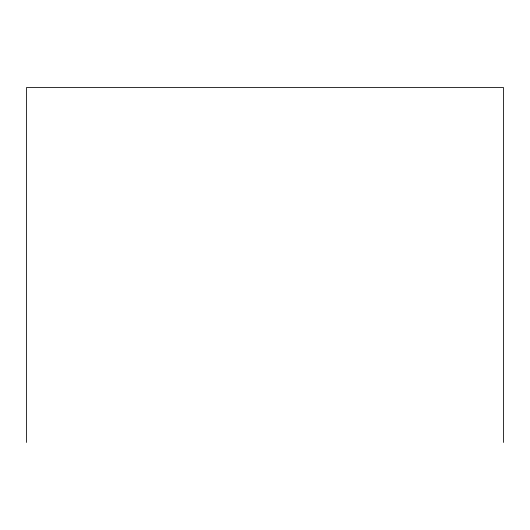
<?xml version="1.0" encoding="UTF-8"?>
<svg xmlns="http://www.w3.org/2000/svg" width="530" height="530" viewBox="0 0 530 530"><rect width="100%" height="100%" fill="white"/><g stroke="black" fill="none" stroke-linecap="round" stroke-linejoin="round"><path stroke-width="0.79" d="M503.5 442.457L503.5 87.543L26.5 87.543L26.5 442.457"/></g></svg>
